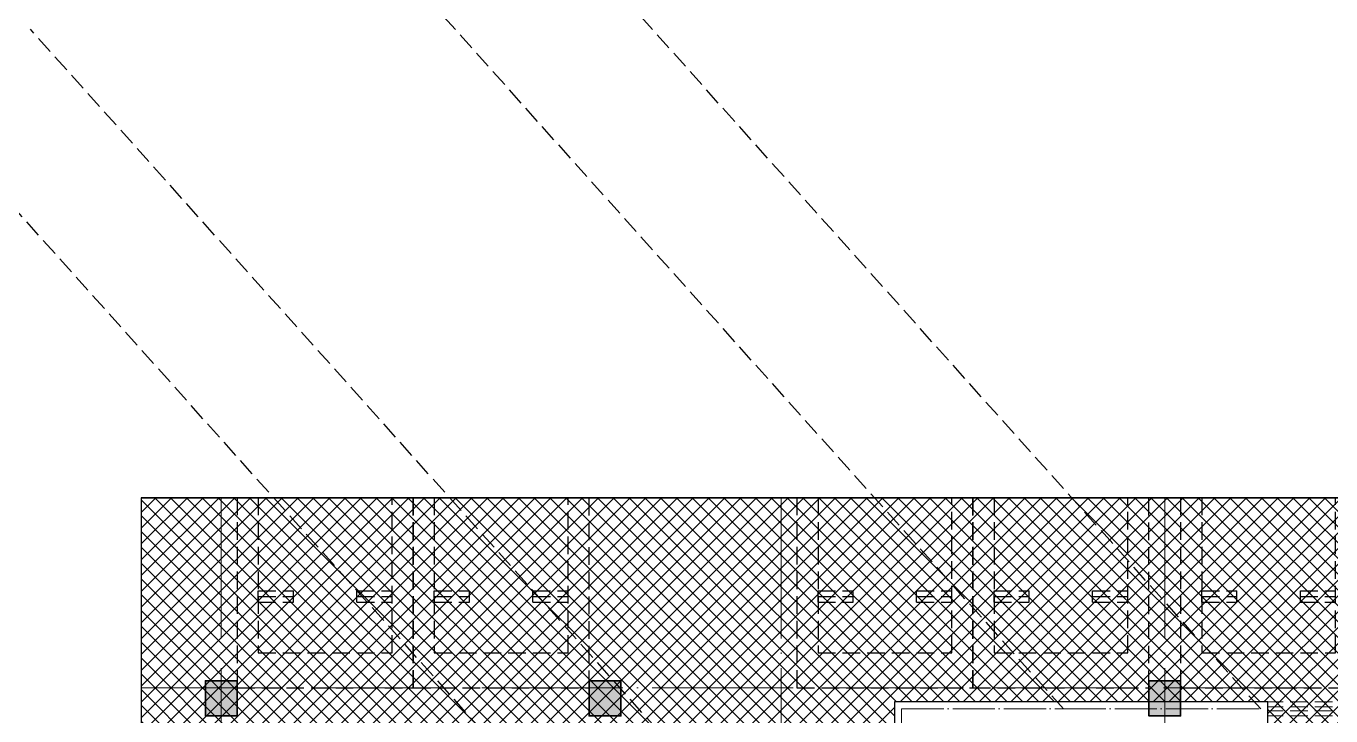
# Model space of a CAD drawing. Extents: x 2803505 to 5851001, y -1372902 to 24339.
# Drawn here: x 2844173 to 2862703, y -714289 to -704490 of the extents above; entities that cross this region are included whole.
import ezdxf
from ezdxf.xclip import XClip

# ---------------------------------------------------------------- set-up
doc = ezdxf.new("R2010")
doc.units = 0
doc.header["$LTSCALE"] = 1000
doc.header["$MEASUREMENT"] = 0
doc.header["$XCLIPFRAME"] = 2
for name, pattern in [('#P_--_20B1_001_t3$0$DASH', [0.35, 0.25, -0.1]), ('__DASH', [0.35, 0.25, -0.1]), ('DASH', [0.35, 0.25, -0.1]), ('DOTE', [2.4200000000000004, 2, -0.2, 0.02, -0.2]), ('HIDDEN', [0.375, 0.25, -0.125])]:
    doc.linetypes.add(name, pattern=pattern)
doc.layers.get('0').update_dxf_attribs({"linetype": 'CONTINUOUS'})
for name, color, linetype, lineweight in [('DOTE', 19, 'DOTE', 9), ('STAIR', 252, 'CONTINUOUS', 20), ('填充', 251, 'CONTINUOUS', 5), ('砼柱', 2, 'CONTINUOUS', 35)]:
    doc.layers.add(name, color=color, linetype=linetype, lineweight=lineweight)
doc.layers.add('HS-A-停车位（标准）', color=9, linetype='CONTINUOUS')
doc.layers.add('审核', color=1, linetype='CONTINUOUS')

# ---------------------------------------------------------------- blocks, each defined once
blk = doc.blocks.new('A$C25A378E3')
at = {"layer": 'HS-A-停车位（标准）', "linetype": 'DASH'}
for p, q in [((299.9288666398497, 4280.200665866025), (299.9276344913524, 4120.200664976728)), ((299.9288666398497, 4280.200665866025), (799.9285807174165, 4280.00894703425)), ((799.9285807174165, 4280.00894703425), (799.9273485837039, 4120.008946264163)), ((1699.929113851395, 4280.193678615266), (1699.927881702897, 4120.19367778569)), ((1699.929113851395, 4280.193678615266), (2199.928827928961, 4280.001959843212)), ((2199.928827928961, 4280.001959843212), (2199.927595795365, 4120.001958953799)), ((299.9276344913524, 4120.200664976728), (799.9273485837039, 4120.008946264163)), ((299.9282505712472, 4200.200665451237), (799.9279646449722, 4200.00894667895)), ((1699.927881702897, 4120.19367778569), (2199.927595795365, 4120.001958953799)), ((1699.928497782676, 4200.193678200361), (2199.928211856517, 4200.001959428308)), ((300.0205537431175, 1700.046125917463), (-199.9740653929766, 2550.049336581258)), ((2200.020893819514, 1700.035927985562), (2700.026429273654, 2550.032717227354))]:
    blk.add_line(p, q, dxfattribs=at)
for points in [[(1.164153218269348e-10, 5499.999999999884), (2499.999999842257, 5499.971898506512), (2499.938176556607, -0.02810114610474557), (-0.06182328553404659, 3.472669050097466e-07)], [(299.9943796824664, 4999.996627852321), (2199.994379562442, 4999.975270717288), (2199.938176575466, -0.02472896687686443), (299.9381766954903, -0.003371831844560802)]]:
    blk.add_lwpolyline(points, close=True, dxfattribs=at)
blk = doc.blocks.new('DFBFBFBGF')
at = {"layer": 'STAIR', "color": 252, "linetype": '#P_--_20B1_001_t3$0$DASH'}
for p, q in [((293136.325158803, 754230.1456084143), (287316.5787030022, 754230.1456084143)), ((293136.3251588018, 754030.1456084143), (293136.325158803, 754230.1456084143)), ((293136.3251588031, 754160.1456084616), (287316.5787030022, 754160.1456084708)), ((293136.3251588029, 754100.1456084616), (287316.5787030022, 754100.1456084704)), ((293136.3251588018, 754030.1456084143), (287316.5787030022, 754030.1456084145)), ((288716.325158803, 753970.1456084145), (293136.3251588018, 753970.1456083918)), ((293136.325158803, 752730.1456083826), (287316.5787030022, 752730.1456085002)), ((293136.3251588018, 752530.1456083826), (293136.325158803, 752730.1456083826)), ((293136.3251588031, 752660.1456084299), (287316.5787030022, 752660.1456085349)), ((293136.3251588029, 752600.1456084299), (287316.5787030022, 752600.1456085352)), ((293136.3251588018, 752530.1456083826), (287316.5787030022, 752530.1456085071))]:
    blk.add_line(p, q, dxfattribs=at)
blk.add_lwpolyline([(293136.325158803, 754230.1456084143), (294636.325158803, 754230.1456084143), (294636.325158803, 752530.1456083859), (293136.325158803, 752530.1456083859)], close=True, dxfattribs=at)
at = {"layer": '审核', "color": 252, "linetype": 'HIDDEN', "ltscale": 0.2}
blk.add_line((289519.4158324369, 752530.1456084601), (289519.4158324566, 754230.1456084143), dxfattribs=at)
blk = doc.blocks.new('A$C24B36177')
for points in [[(-113625.0000000002, -16697.00265675376), (-114075.0000000002, -16697.00265675376), (-114075.0000000002, -17197.00265675376), (-113625.0000000002, -17197.00265675376)], [(-108175.0000000002, -16697.00265675376), (-108625.0000000002, -16697.00265675376), (-108625.0000000002, -17197.00265675376), (-108175.0000000002, -17197.00265675376)], [(-100225.0000000002, -16697.00265675376), (-100675.0000000002, -16697.00265675376), (-100675.0000000002, -17197.00265675376), (-100225.0000000002, -17197.00265675376)]]:
    blk.add_hatch(color=252).paths.add_polyline_path(points)
at = {"layer": '砼柱', "color": 252, "lineweight": 35}
for points in [[(-113625.0000000002, -16697.00265675376), (-114075.0000000002, -16697.00265675376), (-114075.0000000002, -17197.00265675376), (-113625.0000000002, -17197.00265675376)], [(-108175.0000000002, -16697.00265675376), (-108625.0000000002, -16697.00265675376), (-108625.0000000002, -17197.00265675376), (-108175.0000000002, -17197.00265675376)], [(-100225.0000000002, -16697.00265675376), (-100675.0000000002, -16697.00265675376), (-100675.0000000002, -17197.00265675376), (-100225.0000000002, -17197.00265675376)]]:
    blk.add_lwpolyline(points, close=True, dxfattribs=at)
blk = doc.blocks.new('A$C74D73064')
at = {"layer": '填充'}
h = blk.add_hatch(dxfattribs=at)
h.set_pattern_fill('ANSI37', color=252, scale=100, style=0)
h.set_pattern_definition([(45, (953418.0689988486, -464688.2486653434), (-112.2532015133644, 112.2532015133644), []), (135, (953418.0689988486, -464688.2486653434), (-112.2532015133644, -112.2532015133644), [])])
h.paths.add_polyline_path([(-14883.24657612492, 70322.25548036379), (39116.74029141641, 70322.25548036379), (39116.74029141641, 50822.25548154057), (-14883.24657612492, 50822.25548154057)])
h.paths.add_polyline_path([(-1883.245113453828, 67422.29268095532), (-1883.298365108087, 67422.2499491538), (-4183.506522695068, 67422.2499505431), (-4183.459693771438, 63622.29409954284), (-1883.245802723803, 63622.28858335229), (-1883.245280408068, 61422.56304480421), (-6483.052808453562, 61422.56158439867), (-6483.052809515619, 58222.55929603253), (-1733.24666046747, 58222.5592971961), (-1733.246263705427, 57522.29680770764), (966.75373735209, 57522.296807718), (966.7560266151559, 59622.35956726602), (1116.760783986654, 59622.22407580406), (1116.758494808571, 61422.42511312739), (1116.757451254758, 61422.53944550065), (1116.764397459454, 67422.28934755625)], flags=16)
h.paths.add_polyline_path([(28416.52837015979, 63622.29192543851), (28416.52719244442, 67422.25325119036), (26117.14164646191, 67422.25844941061), (26117.14164806681, 67422.29158126056), (23117.14164118294, 67422.29158126056), (23116.79998004087, 61422.56216836168), (18516.80651620356, 61422.56070896034), (18516.80691674957, 58222.56222750584), (23266.79900158942, 58222.56222766545), (23266.79899674351, 57522.29593126522), (25966.79899780103, 57522.29593127558), (25966.7989977973, 59622.2920976801), (26416.80034946487, 59622.29314419447), (26416.80034955358, 61422.56077466119), (26116.80271170358, 61422.53856905812), (26117.14164408576, 63622.29199816036)], flags=16)
at = {"color": 252}
for points in [[(-14883.24657612492, 70322.25548036373), (39116.74029141641, 70322.25548036373), (39116.74029141641, 50822.25548154057), (-14883.24657612492, 50822.25548154057)], [(-1883.245113453828, 67422.29268095526), (-1883.298365108087, 67422.24994915375), (-4183.506522695068, 67422.24995054305), (-4183.459693771438, 63622.29409954278), (-1883.245802723803, 63622.28858335223), (-1883.245280408068, 61422.56304480415), (-6483.052808453562, 61422.56158439873), (-6483.052809515619, 58222.55929603253), (-1733.24666046747, 58222.5592971961), (-1733.246263705427, 57522.29680770764), (966.75373735209, 57522.296807718), (966.7560266151559, 59622.35956726596), (1116.760783986654, 59622.224075804), (1116.758494808571, 61422.42511312733), (1116.757451254758, 61422.53944550059), (1116.764397459454, 67422.2893475563)]]:
    blk.add_lwpolyline(points, close=True, dxfattribs=at)
at = {"layer": 'DOTE', "color": 252}
for p, q in [((-13744.96489886986, 93136.92275867716), (-13744.96489886986, 8148.87607650971)), ((-5794.964898869861, 93136.92275867716), (-5794.964898869861, 8148.87607650971)), ((-344.9648988698609, 93136.92275867716), (-344.9648988698609, 8148.87607650971)), ((-86385.24772744626, 67619.25646164955), (196116.0437006025, 67619.25646164955))]:
    blk.add_line(p, q, dxfattribs=at)
at = {"layer": 'DOTE', "color": 252, "linetype": 'DOTE', "ltscale": 0.3}
for p, q in [((-4083.231617064332, 67322.56009748916), (-4083.512988365372, 63722.29424634459)), ((-4083.23161725665, 67322.55763666308), (-1783.246863080421, 67322.55763666332)), ((-1783.063407918438, 67322.52273896977), (1016.936596401385, 67322.52273896965))]:
    blk.add_line(p, q, dxfattribs=at)
at = {"layer": '填充', "color": 252}
for points in [[(-14883.24657612492, 70322.25548036379), (39116.74029141641, 70322.25548036379), (39116.74029141641, 50822.25548154057), (-14883.24657612492, 50822.25548154057)], [(-1883.245113453828, 67422.29268095532), (-1883.298365108087, 67422.2499491538), (-4183.506522695068, 67422.2499505431), (-4183.459693771438, 63622.29409954284), (-1883.245802723803, 63622.28858335229), (-1883.245280408068, 61422.56304480421), (-6483.052808453562, 61422.56158439867), (-6483.052809515619, 58222.55929603253), (-1733.24666046747, 58222.5592971961), (-1733.246263705427, 57522.29680770764), (966.75373735209, 57522.296807718), (966.7560266151559, 59622.35956726602), (1116.760783986654, 59622.22407580406), (1116.758494808571, 61422.42511312739), (1116.757451254758, 61422.53944550065), (1116.764397459454, 67422.28934755625)]]:
    blk.add_lwpolyline(points, close=True, dxfattribs=at)
at = {"color": 252}
for name, p in [('A$C24B36177', (100104.7992927883, 84419.25646130543)), ('DFBFBFBGF', (-286199.8252656229, -686807.6532554035))]:
    blk.add_blockref(name, p, dxfattribs=at)
at = {"layer": 'HS-A-停车位（标准）', "color": 252, "linetype": 'DASH', "xscale": -1, "rotation": 179.9993559612105}
for p in [(-13519.90307558444, 73119.25646130391), (-11019.90307558409, 73119.2564613038), (-5569.903075626236, 73119.2564613038), (-3069.90307562612, 73119.25646130368), (-119.9030756260036, 73119.25646130368)]:
    blk.add_blockref('A$C25A378E3', p, dxfattribs=at)

msp = doc.modelspace()

# ---------------------------------------------------------------- linework, layer by layer
at = {"color": 251, "linetype": '__DASH', "true_color": 0x636466}
for p, q in [((2858905.762294171, -714189.0088733674), (2841583.131610713, -694834.9733796588)), ((2861705.762293048, -714189.0088733679), (2844383.13160959, -694834.9733796588)), ((2859055.762988803, -723889.008613175), (2841733.132305346, -704534.9731194663)), ((2861555.958655079, -723889.008613175), (2844233.327971622, -704534.9731194663))]:
    msp.add_line(p, q, dxfattribs=at)

# ---------------------------------------------------------------- block references
ref = msp.add_blockref('A$C74D73064', (2860689.203808141, -781511.2655150846))
XClip(ref).set_block_clipping_path([(-14883.246564808185, 50822.2568892687), (39116.74030273309, 70322.2568880918)])

doc.saveas('drawing.dxf')
